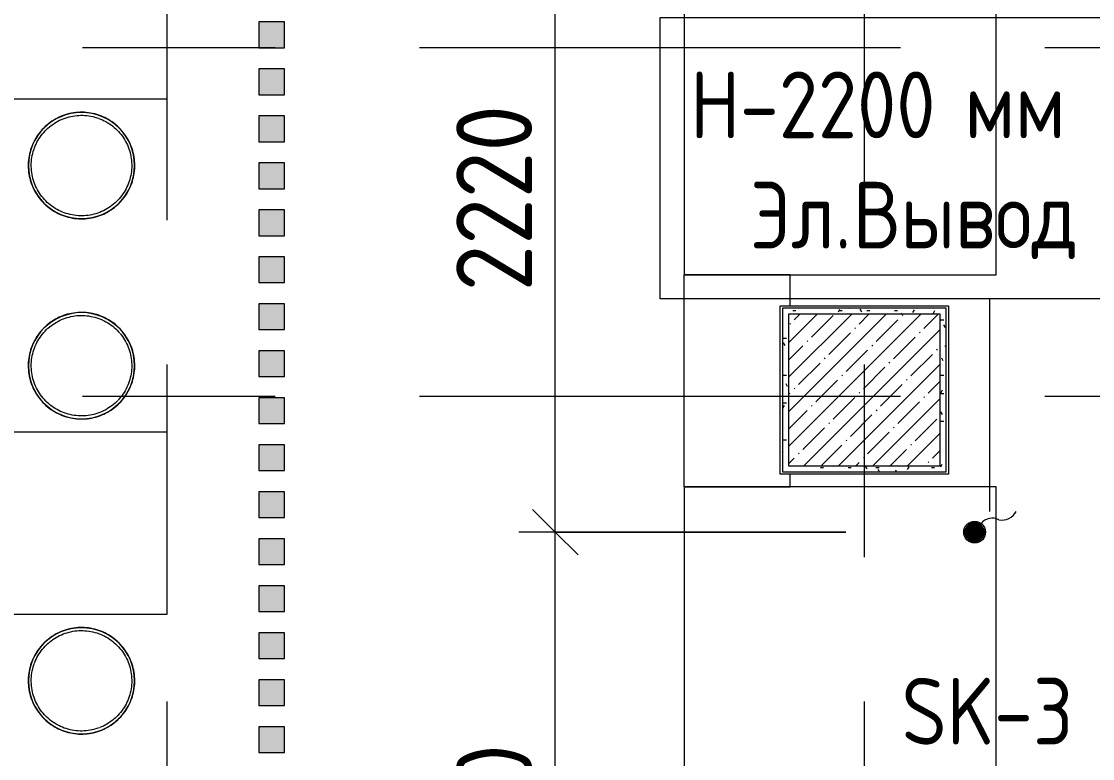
# Model space of a CAD drawing. Header units: millimetres. Extents: x 35881 to 234190, y -8553 to 29063.
# Drawn here: x 51679 to 55213, y 15804 to 18236 of the extents above; entities that cross this region are included whole.
import ezdxf

# ---------------------------------------------------------------- set-up
doc = ezdxf.new("R2010")
doc.units = ezdxf.units.MM
doc.linetypes.add('Осевая', pattern=[3175, 635, -476.25, 1587.5, -476.25])
for name, color, linetype, lineweight in [('A-ANNO-DIMS', 7, 'Continuous', 9), ('A-ANNO-DIMS-100', 7, 'Continuous', 9), ('A-DETL-GENF', 7, 'Continuous', 9), ('E-ELEC-FIXT-IDEN', 7, 'Continuous', 9), ('I-WALL', 7, 'Continuous', 9), ('S-COLS', 7, 'Continuous', 9), ('Оси-2', 7, 'Осевая', 9), ('Электрические приборы', 7, 'Continuous', 9)]:
    doc.layers.add(name, color=color, linetype=linetype, lineweight=lineweight)
doc.layers.add('A-WALL-FNSH-1', color=7, linetype='Continuous', lineweight=9, true_color=0x3c3c3c)
doc.layers.add('I-FURN-1', color=7, linetype='Continuous', lineweight=9, true_color=0xf0f0f0)
doc.styles.add('GOST Common', font='GOST_Common.ttf', dxfattribs={"width": 0.9, "height": 220})
doc.styles.add('ISOCPEUR', font='isocpeur.ttf', dxfattribs={"width": 0.9, "height": 250})
doc.dimstyles.new('ISO-2_5_0_9К_БОЛЬШОЙ', dxfattribs={"dimscale": 304.8, "dimtxt": 248.995294, "dimasz": 0.492126, "dimexe": 0.393701, "dimexo": 0.984252, "dimgap": 0, "dimtad": 1, "dimdec": 0, "dimrnd": 10, "dimzin": 0, "dimdsep": 46, "dimtxsty": 'ISOCPEUR', "dimblk1": 'OBLIQUE', "dimblk2": 'OBLIQUE', "dimsah": 1, "dimcen": 0.09, "dimdle": 0.393701, "dimazin": 0, "dimtfac": 1, "dimtdec": 4, "dimtix": 1, "dimtmove": 0, "dimatfit": 3, "dimfxl": 1, "dimtvp": 1, "dimtolj": 1, "dimtzin": 0, "dimarcsym": 2})
pattern_1 = [(0, (0, 0), (121.92, 30.48), [10.058, -81.382, 10.058, -81.382, -487.68]), (0, (0, 0), (121.92, 30.48), [-182.88, 10.058, -172.822, 10.058, -81.382, -213.36]), (0, (0, 0), (121.92, 30.48), [-457.2, 10.058, -50.902, 10.058, -142.342]), (120, (45.72, 15.24), (-87.356454, 90.345817), [10.058, -81.382, 10.058, -81.382, -487.68]), (120, (45.72, 15.24), (-87.356454, 90.345817), [-182.88, 10.058, -172.822, 10.058, -81.382, -213.36]), (120, (45.72, 15.24), (-87.356454, 90.345817), [-457.2, 10.058, -50.902, 10.058, -142.342]), (240, (60.96, 76.2), (-34.563546, -120.825817), [10.058, -81.382, 10.058, -81.382, -487.68]), (240, (60.96, 76.2), (-34.563546, -120.825817), [-182.88, 10.058, -172.822, 10.058, -81.382, -213.36]), (240, (60.96, 76.2), (-34.563546, -120.825817), [-457.2, 10.058, -50.902, 10.058, -142.342])]

# ---------------------------------------------------------------- blocks, each defined once
blk = doc.blocks.new('BSC_Колонна _Прямоугольная - 500х500-V28-План размещения напольных электротехнических лючков и розеток 1 этажа в осях 12-23')
at = {"layer": 'S-COLS'}
h = blk.add_hatch(dxfattribs=at)
h.set_pattern_fill('FP_41', color=256, style=0, pattern_type=2)
h.set_pattern_definition([(45, (-54460, -17020), (-57.02463, 57.02463), []), (45, (-54402.975, -17020), (-57.02463, 57.02463), [100.806, -20.161, 3.353, -16.808])])
h.paths.add_polyline_path([(-250, -250), (250, -250), (250, 250), (-250, 250)])
for p, q in [((250, 250), (-250, 250)), ((-250, 250), (-250, -250)), ((250, -250), (250, 250)), ((-250, -250), (250, -250))]:
    blk.add_line(p, q, dxfattribs=at)
blk = doc.blocks.new('Стол базовый прямоугольный - 1_216п-25420479-План размещения напольных электротехнических лючков и розеток 1 этажа в осях 12-23')
at = {"layer": 'I-FURN-1'}
for p, q in [((750, 300), (-750, 300)), ((-750, 300), (-750, -300)), ((750, -300), (750, 300)), ((-750, -300), (750, -300))]:
    blk.add_line(p, q, dxfattribs=at)
blk = doc.blocks.new('Stool _3_ - Aluminium Stool-25469124-План размещения напольных электротехнических лючков и розеток 1 этажа в осях 12-23')
at = {"layer": 'I-FURN-1'}
blk.add_line((41.1, -160.6), (34.7, -162.1), dxfattribs=at)
at = {"layer": 'I-FURN-1', "flags": 128}
for points in [[(175.8, 0), (175.7, 7), (175.2, 14), (174.5, 21), (173.6, 28), (172.3, 34.9), (170.8, 41.8), (169, 48.6), (166.9, 55.3), (164.5, 61.9), (161.9, 68.5), (159.1, 74.9), (155.9, 81.2), (152.6, 87.4), (148.9, 93.4), (145.1, 99.3), (141, 105), (136.7, 110.5), (132.2, 115.9), (127.4, 121.1), (122.5, 126.1), (117.3, 130.9), (112, 135.5), (106.5, 139.9), (100.8, 144), (95, 147.9), (89, 151.6), (82.9, 155), (76.6, 158.2), (70.2, 161.2), (63.7, 163.9), (57.1, 166.3), (50.4, 168.4), (43.6, 170.3), (36.8, 171.9), (29.9, 173.2), (22.9, 174.3), (15.9, 175.1), (8.9, 175.6), (1.9, 175.8), (-5.1, 175.7), (-12.2, 175.4), (-19.2, 174.8), (-26.1, 173.8), (-33.1, 172.7), (-39.9, 171.2), (-46.8, 169.5), (-53.5, 167.5), (-60.1, 165.2), (-66.7, 162.6), (-73.2, 159.9), (-79.5, 156.8), (-85.7, 153.5), (-91.8, 149.9), (-97.7, 146.2), (-103.5, 142.1), (-109.1, 137.9), (-114.5, 133.4), (-119.7, 128.7), (-124.8, 123.8), (-129.6, 118.7), (-134.3, 113.5), (-138.7, 108), (-142.9, 102.4), (-146.9, 96.6), (-150.6, 90.6), (-154.1, 84.5), (-157.4, 78.3), (-160.4, 71.9), (-163.2, 65.5), (-165.6, 58.9), (-167.9, 52.2), (-169.8, 45.5), (-171.5, 38.6), (-172.9, 31.7), (-174, 24.8), (-174.9, 17.8), (-175.5, 10.8), (-175.8, 3.8), (-175.8, 0)], [(-155.2, 58.4), (-152.7, 64.6), (-150, 70.6), (-147.1, 76.6), (-143.9, 82.4), (-140.5, 88.1), (-136.8, 93.6), (-133, 99), (-128.9, 104.3), (-124.6, 109.3), (-120.2, 114.2), (-115.5, 118.9), (-110.7, 123.5), (-105.6, 127.8), (-100.4, 131.9), (-95.1, 135.8), (-89.6, 139.5), (-83.9, 143)], [(-83.9, 143), (-78.1, 146.2), (-72.2, 149.2), (-66.2, 152), (-60.1, 154.5), (-53.9, 156.8), (-47.5, 158.8), (-41.1, 160.6), (-34.7, 162.1), (-28.2, 163.4), (-21.6, 164.4), (-15.3, 165.1)], [(-15, 165.1), (-8.4, 165.6), (-1.8, 165.8), (4.8, 165.7), (11.5, 165.4), (18.1, 164.8), (24.6, 164), (31.2, 162.8), (37.7, 161.5), (44.1, 159.8), (50.5, 157.9), (56.7, 155.8)], [(57.5, 155.5), (62.9, 153.4), (69, 150.8), (75, 147.9), (80.8, 144.8), (86.5, 141.4), (92.1, 137.8), (97.6, 134)], [(97.6, 134), (102.9, 130), (108, 125.8), (112.9, 121.4), (117.7, 116.8), (122.3, 112), (126.6, 107), (130.8, 101.9), (134.8, 96.5), (138.5, 91.1), (142.1, 85.5), (145.4, 79.7), (148.4, 73.8), (151.3, 67.8), (153.9, 61.7), (156.2, 55.5), (158.3, 49.2), (160.2, 42.9), (161.7, 36.4), (163.1, 29.9), (164.1, 23.4), (164.8, 17.6)], [(-165.8, 0), (-165.7, 6.6), (-165.3, 13.2), (-164.6, 19.8), (-163.7, 26.4), (-162.5, 32.9), (-161, 39.4), (-159.3, 45.8), (-157.4, 52.2), (-155.5, 57.4)], [(-175.8, 0), (-175.7, -7), (-175.2, -14), (-174.5, -21), (-173.6, -28), (-172.3, -34.9), (-170.8, -41.8), (-169, -48.6), (-166.9, -55.3), (-164.5, -61.9), (-161.9, -68.5), (-159.1, -74.9), (-155.9, -81.2), (-152.6, -87.4), (-148.9, -93.4), (-145.1, -99.3), (-141, -105), (-136.7, -110.5), (-132.2, -115.9), (-127.4, -121.1), (-122.5, -126.1), (-117.3, -130.9), (-112, -135.5), (-106.5, -139.9), (-100.8, -144), (-95, -147.9), (-89, -151.6), (-82.9, -155), (-76.6, -158.2), (-70.2, -161.2), (-63.7, -163.9), (-57.1, -166.3), (-50.4, -168.4), (-43.6, -170.3), (-36.8, -171.9), (-29.9, -173.2), (-22.9, -174.3), (-15.9, -175.1), (-8.9, -175.6), (-1.9, -175.8), (5.1, -175.7), (12.2, -175.4), (19.2, -174.8), (26.1, -173.8), (33.1, -172.7), (39.9, -171.2), (46.8, -169.5), (53.5, -167.5), (60.1, -165.2), (66.7, -162.6), (73.2, -159.9), (79.5, -156.8), (85.7, -153.5), (91.8, -149.9), (97.7, -146.2), (103.5, -142.1), (109.1, -137.9), (114.5, -133.4), (119.7, -128.7), (124.8, -123.8), (129.6, -118.7), (134.3, -113.5), (138.7, -108), (142.9, -102.4), (146.9, -96.6), (150.6, -90.6), (154.1, -84.5), (157.4, -78.3), (160.4, -71.9), (163.2, -65.5), (165.6, -58.9), (167.9, -52.2), (169.8, -45.5), (171.5, -38.6), (172.9, -31.7), (174, -24.8), (174.9, -17.8), (175.5, -10.8), (175.8, -3.8), (175.8, 0)], [(-163.1, -29.9), (-164.1, -23.4), (-164.9, -16.8), (-165.5, -10.2), (-165.8, -3.6), (-165.8, 0)], [(165.8, 0), (165.7, -6.6), (165.3, -13.2), (164.6, -19.8), (163.7, -26.4), (162.5, -32.9), (161, -39.4), (159.3, -45.8), (157.4, -52.2), (155.2, -58.4), (152.7, -64.6), (150, -70.6), (147.1, -76.6), (143.9, -82.4), (140.5, -88.1), (136.8, -93.6), (133, -99), (128.9, -104.3), (124.6, -109.3), (120.2, -114.2), (115.5, -118.9), (110.7, -123.5), (105.6, -127.8), (100.4, -131.9), (95.1, -135.8), (89.6, -139.5), (83.9, -143), (78.1, -146.2), (72.2, -149.2), (66.2, -152), (60.1, -154.5)], [(164.9, 16.8), (165.5, 10.2), (165.8, 3.6), (165.8, 0)], [(33.7, -162.3), (28.2, -163.4), (21.6, -164.4), (15, -165.1), (8.4, -165.6), (1.8, -165.8), (-4.8, -165.7), (-11.5, -165.4), (-18.1, -164.8), (-24.6, -164), (-31.2, -162.8), (-37.7, -161.5), (-44.1, -159.8), (-50.5, -157.9), (-56.7, -155.8), (-62.9, -153.4), (-69, -150.8), (-75, -147.9), (-80.8, -144.8), (-86.5, -141.4), (-92.1, -137.8), (-97.6, -134), (-102.9, -130), (-108, -125.8), (-112.9, -121.4), (-117.7, -116.8), (-122.3, -112), (-126.6, -107), (-130.8, -101.9), (-134.8, -96.5), (-138.5, -91.1), (-142.1, -85.5), (-145.4, -79.7), (-148.4, -73.8), (-151.3, -67.8), (-153.9, -61.7), (-156.2, -55.5), (-158.3, -49.2), (-160.2, -42.9), (-161.7, -36.4), (-162.9, -30.6)], [(59.6, -154.7), (53.9, -156.8), (47.5, -158.8), (41.7, -160.4)]]:
    blk.add_lwpolyline(points, dxfattribs=at)
at = {"layer": 'I-FURN-1'}
for start, end in [(0, 180), (360, 180), (180, 0), (180, 360)]:
    blk.add_arc((0, 0), 175, start, end, dxfattribs=at)
blk = doc.blocks.new('Stool _3_ - Aluminium Stool-25468964-План размещения напольных электротехнических лючков и розеток 1 этажа в осях 12-23')
at = {"layer": 'I-FURN-1'}
blk.add_line((-1.2, 165.8), (3.8, 165.7), dxfattribs=at)
at = {"layer": 'I-FURN-1', "flags": 128}
for points in [[(175.8, 0), (175.7, 7), (175.2, 14), (174.5, 21), (173.6, 28), (172.3, 34.9), (170.8, 41.8), (169, 48.6), (166.9, 55.3), (164.5, 61.9), (161.9, 68.5), (159.1, 74.9), (155.9, 81.2), (152.6, 87.4), (148.9, 93.4), (145.1, 99.3), (141, 105), (136.7, 110.5), (132.2, 115.9), (127.4, 121.1), (122.5, 126.1), (117.3, 130.9), (112, 135.5), (106.5, 139.9), (100.8, 144), (95, 147.9), (89, 151.6), (82.9, 155), (76.6, 158.2), (70.2, 161.2), (63.7, 163.9), (57.1, 166.3), (50.4, 168.4), (43.6, 170.3), (36.8, 171.9), (29.9, 173.2), (22.9, 174.3), (15.9, 175.1), (8.9, 175.6), (1.9, 175.8), (-5.1, 175.7), (-12.2, 175.4), (-19.2, 174.8), (-26.1, 173.8), (-33.1, 172.7), (-39.9, 171.2), (-46.8, 169.5), (-53.5, 167.5), (-60.1, 165.2), (-66.7, 162.6), (-73.2, 159.9), (-79.5, 156.8), (-85.7, 153.5), (-91.8, 149.9), (-97.7, 146.2), (-103.5, 142.1), (-109.1, 137.9), (-114.5, 133.4), (-119.7, 128.7), (-124.8, 123.8), (-129.6, 118.7), (-134.3, 113.5), (-138.7, 108), (-142.9, 102.4), (-146.9, 96.6), (-150.6, 90.6), (-154.1, 84.5), (-157.4, 78.3), (-160.4, 71.9), (-163.2, 65.5), (-165.6, 58.9), (-167.9, 52.2), (-169.8, 45.5), (-171.5, 38.6), (-172.9, 31.7), (-174, 24.8), (-174.9, 17.8), (-175.5, 10.8), (-175.8, 3.8), (-175.8, 0)], [(-105.6, 127.8), (-100.4, 131.9), (-95.1, 135.8), (-89.6, 139.5), (-83.9, 143), (-78.1, 146.2), (-72.2, 149.2), (-66.2, 152), (-60.1, 154.5)], [(-59.6, 154.7), (-53.9, 156.8), (-47.5, 158.8), (-41.1, 160.6), (-34.7, 162.1), (-28.2, 163.4), (-21.6, 164.4), (-15, 165.1), (-8.4, 165.6), (-1.8, 165.8)], [(4.8, 165.7), (11.5, 165.4), (18.1, 164.8), (24.6, 164), (31.2, 162.8), (37.7, 161.5), (44.1, 159.8), (50.5, 157.9), (56.7, 155.8), (62.9, 153.4), (69, 150.8)], [(69.3, 150.6), (75, 147.9), (80.8, 144.8), (86.5, 141.4), (92.1, 137.8), (97.6, 134), (102.9, 130), (108, 125.8), (112.9, 121.4), (117.7, 116.8), (122.3, 112), (126.6, 107)], [(-162.3, 33.7), (-161, 39.4), (-159.3, 45.8), (-157.4, 52.2), (-155.2, 58.4), (-152.7, 64.6), (-150, 70.6), (-147.1, 76.6), (-143.9, 82.4), (-140.5, 88.1), (-136.8, 93.6), (-133, 99), (-128.9, 104.3), (-124.6, 109.3), (-120.2, 114.2), (-115.5, 118.9), (-110.7, 123.5), (-105.9, 127.5)], [(127.5, 106), (130.8, 101.9), (134.8, 96.5), (138.5, 91.1), (142.1, 85.5), (145.4, 79.7), (148.4, 73.8), (151.3, 67.8), (153.9, 61.7), (156.2, 55.5), (158.3, 49.2), (160.2, 42.9), (161.7, 36.4), (163.1, 29.9), (164.1, 23.4), (164.9, 16.8), (165.5, 10.2), (165.8, 3.6), (165.8, 0)], [(-175.8, 0), (-175.7, -7), (-175.2, -14), (-174.5, -21), (-173.6, -28), (-172.3, -34.9), (-170.8, -41.8), (-169, -48.6), (-166.9, -55.3), (-164.5, -61.9), (-161.9, -68.5), (-159.1, -74.9), (-155.9, -81.2), (-152.6, -87.4), (-148.9, -93.4), (-145.1, -99.3), (-141, -105), (-136.7, -110.5), (-132.2, -115.9), (-127.4, -121.1), (-122.5, -126.1), (-117.3, -130.9), (-112, -135.5), (-106.5, -139.9), (-100.8, -144), (-95, -147.9), (-89, -151.6), (-82.9, -155), (-76.6, -158.2), (-70.2, -161.2), (-63.7, -163.9), (-57.1, -166.3), (-50.4, -168.4), (-43.6, -170.3), (-36.8, -171.9), (-29.9, -173.2), (-22.9, -174.3), (-15.9, -175.1), (-8.9, -175.6), (-1.9, -175.8), (5.1, -175.7), (12.2, -175.4), (19.2, -174.8), (26.1, -173.8), (33.1, -172.7), (39.9, -171.2), (46.8, -169.5), (53.5, -167.5), (60.1, -165.2), (66.7, -162.6), (73.2, -159.9), (79.5, -156.8), (85.7, -153.5), (91.8, -149.9), (97.7, -146.2), (103.5, -142.1), (109.1, -137.9), (114.5, -133.4), (119.7, -128.7), (124.8, -123.8), (129.6, -118.7), (134.3, -113.5), (138.7, -108), (142.9, -102.4), (146.9, -96.6), (150.6, -90.6), (154.1, -84.5), (157.4, -78.3), (160.4, -71.9), (163.2, -65.5), (165.6, -58.9), (167.9, -52.2), (169.8, -45.5), (171.5, -38.6), (172.9, -31.7), (174, -24.8), (174.9, -17.8), (175.5, -10.8), (175.8, -3.8), (175.8, 0)], [(-165.8, 0), (-165.7, 6.6), (-165.3, 13.2), (-164.6, 19.8), (-163.7, 26.4), (-162.5, 32.9)], [(-44.1, -159.8), (-50.5, -157.9), (-56.7, -155.8), (-62.9, -153.4), (-69, -150.8), (-75, -147.9), (-80.8, -144.8), (-86.5, -141.4), (-92.1, -137.8), (-97.6, -134), (-102.9, -130), (-108, -125.8), (-112.9, -121.4), (-117.7, -116.8), (-122.3, -112), (-126.6, -107), (-130.8, -101.9), (-134.8, -96.5), (-138.5, -91.1), (-142.1, -85.5), (-145.4, -79.7), (-148.4, -73.8), (-151.3, -67.8), (-153.9, -61.7), (-156.2, -55.5), (-158.3, -49.2), (-160.2, -42.9), (-161.7, -36.4), (-163.1, -29.9), (-164.1, -23.4), (-164.9, -16.8), (-165.5, -10.2), (-165.8, -3.6), (-165.8, 0)], [(165.8, 0), (165.7, -6.6), (165.3, -13.2), (164.6, -19.8), (163.7, -26.4), (162.5, -32.9), (161, -39.4), (159.3, -45.8), (157.4, -52.2), (155.2, -58.4), (152.7, -64.6), (150, -70.6), (147.1, -76.6), (143.9, -82.4), (140.5, -88.1), (136.8, -93.6), (133, -99), (128.9, -104.3), (124.6, -109.3), (121, -113.4)], [(119.9, -114.5), (115.5, -118.9), (110.7, -123.5), (105.6, -127.8), (100.4, -131.9), (95.1, -135.8), (89.6, -139.5), (85, -142.3)], [(83.9, -143), (78.1, -146.2), (72.2, -149.2), (66.2, -152), (60.1, -154.5), (53.9, -156.8), (47.5, -158.8), (41.1, -160.6), (34.7, -162.1), (28.2, -163.4), (21.6, -164.4), (15, -165.1), (8.4, -165.6), (1.8, -165.8), (-4.8, -165.7), (-11.5, -165.4), (-18.1, -164.8), (-24.6, -164), (-31.2, -162.8), (-37.7, -161.5), (-44.1, -159.8)]]:
    blk.add_lwpolyline(points, dxfattribs=at)
at = {"layer": 'I-FURN-1'}
for start, end in [(360, 180), (0, 180), (180, 0), (180, 360)]:
    blk.add_arc((0, 0), 175, start, end, dxfattribs=at)
blk = doc.blocks.new('Stool _3_ - Aluminium Stool-V122-План размещения напольных электротехнических лючков и розеток 1 этажа в осях 12-23')
at = {"layer": 'I-FURN-1', "flags": 128}
for points in [[(175.8, 0), (175.7, 7), (175.2, 14), (174.5, 21), (173.6, 28), (172.3, 34.9), (170.8, 41.8), (169, 48.6), (166.9, 55.3), (164.5, 61.9), (161.9, 68.5), (159.1, 74.9), (155.9, 81.2), (152.6, 87.4), (148.9, 93.4), (145.1, 99.3), (141, 105), (136.7, 110.5), (132.2, 115.9), (127.4, 121.1), (122.5, 126.1), (117.3, 130.9), (112, 135.5), (106.5, 139.9), (100.8, 144), (95, 147.9), (89, 151.6), (82.9, 155), (76.6, 158.2), (70.2, 161.2), (63.7, 163.9), (57.1, 166.3), (50.4, 168.4), (43.6, 170.3), (36.8, 171.9), (29.9, 173.2), (22.9, 174.3), (15.9, 175.1), (8.9, 175.6), (1.9, 175.8), (-5.1, 175.7), (-12.2, 175.4), (-19.2, 174.8), (-26.1, 173.8), (-33.1, 172.7), (-39.9, 171.2), (-46.8, 169.5), (-53.5, 167.5), (-60.1, 165.2), (-66.7, 162.6), (-73.2, 159.9), (-79.5, 156.8), (-85.7, 153.5), (-91.8, 149.9), (-97.7, 146.2), (-103.5, 142.1), (-109.1, 137.9), (-114.5, 133.4), (-119.7, 128.7), (-124.8, 123.8), (-129.6, 118.7), (-134.3, 113.5), (-138.7, 108), (-142.9, 102.4), (-146.9, 96.6), (-150.6, 90.6), (-154.1, 84.5), (-157.4, 78.3), (-160.4, 71.9), (-163.2, 65.5), (-165.6, 58.9), (-167.9, 52.2), (-169.8, 45.5), (-171.5, 38.6), (-172.9, 31.7), (-174, 24.8), (-174.9, 17.8), (-175.5, 10.8), (-175.8, 3.8), (-175.8, 0)], [(-155.2, 58.4), (-152.7, 64.6), (-150, 70.6), (-147.1, 76.6), (-143.9, 82.4), (-140.5, 88.1), (-136.8, 93.6), (-133, 99), (-128.9, 104.3), (-124.6, 109.3), (-120.2, 114.2), (-115.5, 118.9), (-110.7, 123.5), (-105.6, 127.8), (-100.4, 131.9), (-95.1, 135.8), (-89.6, 139.5), (-83.9, 143)], [(-83.9, 143), (-78.1, 146.2), (-72.2, 149.2), (-66.2, 152), (-60.1, 154.5), (-53.9, 156.8), (-47.5, 158.8), (-41.1, 160.6), (-34.7, 162.1), (-28.2, 163.4), (-21.6, 164.4), (-15.3, 165.1)], [(-15, 165.1), (-8.4, 165.6), (-1.8, 165.8), (4.8, 165.7), (11.5, 165.4), (18.1, 164.8), (24.6, 164), (31.2, 162.8), (37.7, 161.5), (44.1, 159.8), (50.5, 157.9), (56.7, 155.8)], [(57.5, 155.5), (62.9, 153.4), (69, 150.8), (75, 147.9), (80.8, 144.8), (86.5, 141.4), (92.1, 137.8), (97.6, 134)], [(97.6, 134), (102.9, 130), (108, 125.8), (112.9, 121.4), (117.7, 116.8), (122.3, 112), (126.6, 107), (130.8, 101.9), (134.8, 96.5), (138.5, 91.1), (142.1, 85.5), (145.4, 79.7), (148.4, 73.8), (151.3, 67.8), (153.9, 61.7), (156.2, 55.5), (158.3, 49.2), (160.2, 42.9), (161.7, 36.4), (163.1, 29.9), (164.1, 23.4), (164.8, 17.6)], [(-165.8, 0), (-165.7, 6.6), (-165.3, 13.2), (-164.6, 19.8), (-163.7, 26.4), (-162.5, 32.9), (-161, 39.4), (-159.3, 45.8), (-157.4, 52.2), (-155.5, 57.4)], [(-175.8, 0), (-175.7, -7), (-175.2, -14), (-174.5, -21), (-173.6, -28), (-172.3, -34.9), (-170.8, -41.8), (-169, -48.6), (-166.9, -55.3), (-164.5, -61.9), (-161.9, -68.5), (-159.1, -74.9), (-155.9, -81.2), (-152.6, -87.4), (-148.9, -93.4), (-145.1, -99.3), (-141, -105), (-136.7, -110.5), (-132.2, -115.9), (-127.4, -121.1), (-122.5, -126.1), (-117.3, -130.9), (-112, -135.5), (-106.5, -139.9), (-100.8, -144), (-95, -147.9), (-89, -151.6), (-82.9, -155), (-76.6, -158.2), (-70.2, -161.2), (-63.7, -163.9), (-57.1, -166.3), (-50.4, -168.4), (-43.6, -170.3), (-36.8, -171.9), (-29.9, -173.2), (-22.9, -174.3), (-15.9, -175.1), (-8.9, -175.6), (-1.9, -175.8), (5.1, -175.7), (12.2, -175.4), (19.2, -174.8), (26.1, -173.8), (33.1, -172.7), (39.9, -171.2), (46.8, -169.5), (53.5, -167.5), (60.1, -165.2), (66.7, -162.6), (73.2, -159.9), (79.5, -156.8), (85.7, -153.5), (91.8, -149.9), (97.7, -146.2), (103.5, -142.1), (109.1, -137.9), (114.5, -133.4), (119.7, -128.7), (124.8, -123.8), (129.6, -118.7), (134.3, -113.5), (138.7, -108), (142.9, -102.4), (146.9, -96.6), (150.6, -90.6), (154.1, -84.5), (157.4, -78.3), (160.4, -71.9), (163.2, -65.5), (165.6, -58.9), (167.9, -52.2), (169.8, -45.5), (171.5, -38.6), (172.9, -31.7), (174, -24.8), (174.9, -17.8), (175.5, -10.8), (175.8, -3.8), (175.8, 0)], [(-163.1, -29.9), (-164.1, -23.4), (-164.9, -16.8), (-165.5, -10.2), (-165.8, -3.6), (-165.8, 0)], [(165.8, 0), (165.7, -6.6), (165.3, -13.2), (164.6, -19.8), (163.7, -26.4), (162.5, -32.9), (161, -39.4), (159.3, -45.8), (157.4, -52.2), (155.2, -58.4), (152.7, -64.6), (150, -70.6), (147.1, -76.6), (143.9, -82.4), (140.5, -88.1), (136.8, -93.6), (133, -99), (128.9, -104.3), (124.6, -109.3), (120.2, -114.2), (115.5, -118.9), (110.7, -123.5), (105.6, -127.8), (100.4, -131.9), (95.1, -135.8), (89.6, -139.5), (83.9, -143), (78.1, -146.2), (72.2, -149.2), (66.2, -152), (60.1, -154.5)], [(164.9, 16.8), (165.5, 10.2), (165.8, 3.6), (165.8, 0)], [(33.7, -162.3), (28.2, -163.4), (21.6, -164.4), (15, -165.1), (8.4, -165.6), (1.8, -165.8), (-4.8, -165.7), (-11.5, -165.4), (-18.1, -164.8), (-24.6, -164), (-31.2, -162.8), (-37.7, -161.5), (-44.1, -159.8), (-50.5, -157.9), (-56.7, -155.8), (-62.9, -153.4), (-69, -150.8), (-75, -147.9), (-80.8, -144.8), (-86.5, -141.4), (-92.1, -137.8), (-97.6, -134), (-102.9, -130), (-108, -125.8), (-112.9, -121.4), (-117.7, -116.8), (-122.3, -112), (-126.6, -107), (-130.8, -101.9), (-134.8, -96.5), (-138.5, -91.1), (-142.1, -85.5), (-145.4, -79.7), (-148.4, -73.8), (-151.3, -67.8), (-153.9, -61.7), (-156.2, -55.5), (-158.3, -49.2), (-160.2, -42.9), (-161.7, -36.4), (-162.9, -30.6)], [(41.9, -160.4), (41.1, -160.6), (34.7, -162.1)], [(59.6, -154.7), (53.9, -156.8), (47.5, -158.8), (42.9, -160.1)]]:
    blk.add_lwpolyline(points, dxfattribs=at)
at = {"layer": 'I-FURN-1'}
for start, end in [(0, 180), (360, 180), (180, 0), (180, 360)]:
    blk.add_arc((0, 0), 175, start, end, dxfattribs=at)
blk = doc.blocks.new('Стол базовый прямоугольный - 3_42п-25622144-План размещения напольных электротехнических лючков и розеток 1 этажа в осях 12-23')
at = {"layer": 'I-FURN-1'}
for p, q in [((750, 515), (-750, 515)), ((-750, 515), (-750, -472.4)), ((750, -515), (750, 515)), ((-750, -472.4), (-750, -508.2)), ((-750, -508.2), (-750, -515)), ((-750, -515), (750, -515))]:
    blk.add_line(p, q, dxfattribs=at)
blk = doc.blocks.new('Стол базовый прямоугольный - 3_40п-25622478-План размещения напольных электротехнических лючков и розеток 1 этажа в осях 12-23')
at = {"layer": 'I-FURN-1'}
for p, q in [((750, 515), (-750, 515)), ((-750, 515), (-750, -515)), ((750, -515), (750, 515)), ((-750, -515), (750, -515))]:
    blk.add_line(p, q, dxfattribs=at)
blk = doc.blocks.new('Стол базовый прямоугольный - 3_37п-25622340-План размещения напольных электротехнических лючков и розеток 1 этажа в осях 12-23')
at = {"layer": 'I-FURN-1'}
for p, q in [((-248, 175), (-350, 175)), ((-350, 175), (-350, -175)), ((350, 175), (308, 175)), ((350, -175), (350, 175)), ((-350, -175), (350, -175))]:
    blk.add_line(p, q, dxfattribs=at)
blk = doc.blocks.new('Блок Розеток и Выключателей - Блок Розеток и Выключателей_SK3-27368973-План размещения напольных электротехнических лючков и розеток 1 этажа в осях 12-23')
at = {"layer": 'A-DETL-GENF'}
for p, q in [((-12, -68.8), (-12, -131.2)), ((-9.6, -68.8), (-9.6, -131.2)), ((-7.2, -66.4), (-7.2, -133.6)), ((-4.8, -66.4), (-4.8, -133.6)), ((-2.4, -66.4), (-2.4, -133.6)), ((0, -66.4), (0, -133.6)), ((2.4, -66.4), (2.4, -133.6)), ((4.8, -66.4), (4.8, -133.6)), ((7.2, -66.4), (7.2, -133.6)), ((9.6, -68.8), (9.6, -131.2)), ((12, -68.8), (12, -131.2)), ((-33.6, -92.8), (-33.6, -107.2)), ((-31.2, -88), (-31.2, -112)), ((-28.8, -83.2), (-28.8, -116.8)), ((-26.4, -80.8), (-26.4, -119.2)), ((-24, -78.4), (-24, -121.6)), ((-21.6, -76), (-21.6, -124)), ((-19.2, -73.6), (-19.2, -126.4)), ((-16.8, -71.2), (-16.8, -128.8)), ((-14.4, -71.2), (-14.4, -128.8)), ((14.4, -71.2), (14.4, -128.8)), ((16.8, -71.2), (16.8, -128.8)), ((19.2, -73.6), (19.2, -126.4)), ((21.6, -76), (21.6, -124)), ((24, -78.4), (24, -121.6)), ((26.4, -80.8), (26.4, -119.2)), ((28.8, -83.2), (28.8, -116.8)), ((31.2, -88), (31.2, -112)), ((33.6, -92.8), (33.6, -107.2))]:
    blk.add_line(p, q, dxfattribs=at)
blk.add_circle((0, -100), 36, dxfattribs=at)
for centre, radius, start, end in [((-2.1, -158.1), 48.1, 332.5065, 49.9886), ((91.1, -190.4), 51.5, 168.6656, 243.8652)]:
    blk.add_arc(centre, radius, start, end, dxfattribs=at)
blk = doc.blocks.new('DIMBLOCK41-План размещения напольных электротехнических лючков и розеток 1 этажа в осях 12-23')
at = {"layer": 'A-ANNO-DIMS-100', "lineweight": 20}
for p, q in [((53440.4, 16551.1), (53365.4, 16626.1)), ((53440.4, 16551.1), (53515.4, 16476.1)), ((53440.4, 14551.1), (53365.4, 14626.1)), ((53440.4, 14551.1), (53515.4, 14476.1))]:
    blk.add_line(p, q, dxfattribs=at)
at = {"layer": 'A-ANNO-DIMS-100'}
for p, q in [((54398.9, 16551.1), (53320.4, 16551.1)), ((53440.4, 14551.1), (53440.4, 16551.1)), ((53440.4, 16551.1), (54398.9, 16551.1)), ((54398.9, 14551.1), (53320.4, 14551.1)), ((53440.4, 14551.1), (54398.9, 14551.1))]:
    blk.add_line(p, q, dxfattribs=at)
at = {"layer": 'A-ANNO-DIMS-100', "color": 0, "insert": (53113.7, 15235.1), "char_height": 250, "width": 758.478, "attachment_point": 1, "rotation": 90, "line_spacing_factor": 1.149209, "style": 'ISOCPEUR'}
blk.add_mtext('2000', dxfattribs=at)
blk = doc.blocks.new('_Oblique')
at = {"color": 0, "linetype": 'ByBlock', "lineweight": -2}
blk.add_line((-0.5, -0.5), (0.5, 0.5), dxfattribs=at)
blk = doc.blocks.new('DIMBLOCK42-План размещения напольных электротехнических лючков и розеток 1 этажа в осях 12-23')
at = {"layer": 'A-ANNO-DIMS-100', "lineweight": 20}
for p, q in [((53440.4, 18771.2), (53365.4, 18846.2)), ((53440.4, 18771.2), (53515.4, 18696.2)), ((53440.4, 16551.1), (53365.4, 16626.1)), ((53440.4, 16551.1), (53515.4, 16476.1))]:
    blk.add_line(p, q, dxfattribs=at)
at = {"layer": 'A-ANNO-DIMS-100'}
for p, q in [((54398.9, 18771.2), (53320.4, 18771.2)), ((53440.4, 16551.1), (53440.4, 18771.2)), ((53440.4, 18771.2), (54398.9, 18771.2)), ((54398.9, 16551.1), (53320.4, 16551.1)), ((53440.4, 16551.1), (54398.9, 16551.1))]:
    blk.add_line(p, q, dxfattribs=at)
at = {"layer": 'A-ANNO-DIMS-100', "color": 0, "insert": (53113.7, 17345.1), "char_height": 250, "width": 758.478, "attachment_point": 1, "rotation": 90, "line_spacing_factor": 1.149209, "style": 'ISOCPEUR'}
blk.add_mtext('2220', dxfattribs=at)

msp = doc.modelspace()

# ---------------------------------------------------------------- hatches: boundary and pattern name
at = {"layer": 'I-WALL'}
for points in [[(52547.1, 18149), (52547.1, 18234), (52462.1, 18234), (52462.1, 18149)], [(52547.1, 17994), (52547.1, 18079), (52462.1, 18079), (52462.1, 17994)], [(52547.1, 17839), (52547.1, 17924), (52462.1, 17924), (52462.1, 17839)], [(52547.1, 17684), (52547.1, 17769), (52462.1, 17769), (52462.1, 17684)], [(52547.1, 17529), (52547.1, 17614), (52462.1, 17614), (52462.1, 17529)], [(52547.1, 17374), (52547.1, 17459), (52462.1, 17459), (52462.1, 17374)], [(52547.1, 17219), (52547.1, 17304), (52462.1, 17304), (52462.1, 17219)], [(52547.1, 17064), (52547.1, 17149), (52462.1, 17149), (52462.1, 17064)], [(52547.1, 16909), (52547.1, 16994), (52462.1, 16994), (52462.1, 16909)], [(52547.1, 16754), (52547.1, 16839), (52462.1, 16839), (52462.1, 16754)], [(52547.1, 16599), (52547.1, 16684), (52462.1, 16684), (52462.1, 16599)], [(52547.1, 16444), (52547.1, 16529), (52462.1, 16529), (52462.1, 16444)], [(52547.1, 16289), (52547.1, 16374), (52462.1, 16374), (52462.1, 16289)], [(52547.1, 16134), (52547.1, 16219), (52462.1, 16219), (52462.1, 16134)], [(52547.1, 15979), (52547.1, 16064), (52462.1, 16064), (52462.1, 15979)], [(52547.1, 15824), (52547.1, 15909), (52462.1, 15909), (52462.1, 15824)]]:
    msp.add_hatch(color=256, dxfattribs=at).paths.add_polyline_path(points)
h = msp.add_hatch(dxfattribs=at)
h.set_pattern_fill('FP_58', color=256, style=0, pattern_type=2)
h.set_pattern_definition(pattern_1)
h.paths.add_polyline_path([(54710, 17270), (54710, 17290), (54190, 17290), (54190, 17270), (54210, 17270)])
h = msp.add_hatch(dxfattribs=at)
h.set_pattern_fill('FP_58', color=256, style=0, pattern_type=2)
h.set_pattern_definition(pattern_1)
h.paths.add_polyline_path([(54730, 16770), (54730, 17290), (54710, 17290), (54710, 16770)])
h = msp.add_hatch(dxfattribs=at)
h.set_pattern_fill('FP_58', color=256, style=0, pattern_type=2)
h.set_pattern_definition(pattern_1)
h.paths.add_polyline_path([(54210, 16750), (54210, 17270), (54190, 17270), (54190, 16750)])
h = msp.add_hatch(dxfattribs=at)
h.set_pattern_fill('FP_58', color=256, style=0, pattern_type=2)
h.set_pattern_definition(pattern_1)
h.paths.add_polyline_path([(54210, 16750), (54730, 16750), (54730, 16770), (54210, 16770)])

# ---------------------------------------------------------------- linework, layer by layer
at = {"layer": 'A-WALL-FNSH-1'}
for p, q in [((52547.1, 18234), (52462.1, 18234)), ((52462.1, 18234), (52462.1, 18149)), ((52547.1, 18149), (52547.1, 18234)), ((52462.1, 18149), (52547.1, 18149)), ((52547.1, 18079), (52462.1, 18079)), ((52462.1, 18079), (52462.1, 17994)), ((52547.1, 17994), (52547.1, 18079)), ((52462.1, 17994), (52547.1, 17994)), ((52547.1, 17924), (52462.1, 17924)), ((52462.1, 17924), (52462.1, 17839)), ((52547.1, 17839), (52547.1, 17924)), ((52462.1, 17839), (52547.1, 17839)), ((52547.1, 17769), (52462.1, 17769)), ((52462.1, 17769), (52462.1, 17684)), ((52547.1, 17684), (52547.1, 17769)), ((52462.1, 17684), (52547.1, 17684)), ((52547.1, 17614), (52462.1, 17614)), ((52462.1, 17614), (52462.1, 17529)), ((52547.1, 17529), (52547.1, 17614)), ((52462.1, 17529), (52547.1, 17529)), ((52547.1, 17459), (52462.1, 17459)), ((52462.1, 17459), (52462.1, 17374)), ((52547.1, 17374), (52547.1, 17459)), ((52462.1, 17374), (52547.1, 17374)), ((52547.1, 17304), (52462.1, 17304)), ((52462.1, 17304), (52462.1, 17219)), ((52547.1, 17219), (52547.1, 17304)), ((52462.1, 17219), (52547.1, 17219)), ((52547.1, 17149), (52462.1, 17149)), ((52462.1, 17149), (52462.1, 17064)), ((52547.1, 17064), (52547.1, 17149)), ((52462.1, 17064), (52547.1, 17064)), ((52547.1, 16994), (52462.1, 16994)), ((52462.1, 16994), (52462.1, 16909)), ((52547.1, 16909), (52547.1, 16994)), ((52462.1, 16909), (52547.1, 16909)), ((52547.1, 16839), (52462.1, 16839)), ((52462.1, 16839), (52462.1, 16754)), ((52547.1, 16754), (52547.1, 16839)), ((52462.1, 16754), (52547.1, 16754)), ((52547.1, 16684), (52462.1, 16684)), ((52462.1, 16684), (52462.1, 16599)), ((52547.1, 16599), (52547.1, 16684)), ((52462.1, 16599), (52547.1, 16599)), ((52547.1, 16529), (52462.1, 16529)), ((52462.1, 16529), (52462.1, 16444)), ((52547.1, 16444), (52547.1, 16529)), ((52462.1, 16444), (52547.1, 16444)), ((52547.1, 16374), (52462.1, 16374)), ((52462.1, 16374), (52462.1, 16289)), ((52547.1, 16289), (52547.1, 16374)), ((52462.1, 16289), (52547.1, 16289)), ((52547.1, 16219), (52462.1, 16219)), ((52462.1, 16219), (52462.1, 16134)), ((52547.1, 16134), (52547.1, 16219)), ((52462.1, 16134), (52547.1, 16134)), ((52547.1, 16064), (52462.1, 16064)), ((52462.1, 16064), (52462.1, 15979)), ((52547.1, 15979), (52547.1, 16064)), ((52462.1, 15979), (52547.1, 15979)), ((52547.1, 15909), (52462.1, 15909)), ((52462.1, 15909), (52462.1, 15824)), ((52547.1, 15824), (52547.1, 15909)), ((52462.1, 15824), (52547.1, 15824))]:
    msp.add_line(p, q, dxfattribs=at)
at = {"layer": 'E-ELEC-FIXT-IDEN'}
msp.add_line((54874.2, 16619.5), (54874.2, 17320.3), dxfattribs=at)
at = {"layer": 'E-ELEC-FIXT-IDEN', "flags": 128}
msp.add_lwpolyline([(53786, 18248.3), (55962.4, 18248.3), (55962.4, 17320.3), (53786, 17320.3)], close=True, dxfattribs=at)
at = {"layer": 'I-WALL'}
for p, q in [((54182, 17298), (54738, 17298)), ((54182, 16742), (54182, 17298)), ((54730, 17290), (54190, 17290)), ((54190, 17290), (54190, 16750)), ((54730, 16750), (54730, 17290)), ((54738, 17298), (54738, 16742)), ((54738, 16742), (54182, 16742)), ((54190, 16750), (54730, 16750))]:
    msp.add_line(p, q, dxfattribs=at)
at = {"layer": 'Оси-2'}
for p, q in [((52160, 593.7), (52160, 24898.1)), ((54460, 593.7), (54460, 24898.1)), ((39180.8, 18150), (82200, 18150)), ((39180.8, 17000), (82200, 17000))]:
    msp.add_line(p, q, dxfattribs=at)

# ---------------------------------------------------------------- block references
at = {"layer": 'I-FURN-1'}
for name, p, rotation in [('Стол базовый прямоугольный - 3_42п-25622144-План размещения напольных электротехнических лючков и розеток 1 этажа в осях 12-23', (54380.3, 18150), 270.0000000000002), ('Стол базовый прямоугольный - 1_216п-25420479-План размещения напольных электротехнических лючков и розеток 1 этажа в осях 12-23', (51410, 18280.2), 180), ('Стол базовый прямоугольный - 3_37п-25622340-План размещения напольных электротехнических лючков и розеток 1 этажа в осях 12-23', (54040, 17050), 270.0000000000005), ('Стол базовый прямоугольный - 1_216п-25420479-План размещения напольных электротехнических лючков и розеток 1 этажа в осях 12-23', (51410, 16580.2), 180), ('Стол базовый прямоугольный - 3_40п-25622478-План размещения напольных электротехнических лючков и розеток 1 этажа в осях 12-23', (54380.3, 15950), 270.0000000000002)]:
    msp.add_blockref(name, p, dxfattribs=dict(at, rotation=rotation))
for name, p in [('Stool _3_ - Aluminium Stool-25469124-План размещения напольных электротехнических лючков и розеток 1 этажа в осях 12-23', (51877.2, 17760.4)), ('Stool _3_ - Aluminium Stool-25468964-План размещения напольных электротехнических лючков и розеток 1 этажа в осях 12-23', (51877.2, 17100)), ('Stool _3_ - Aluminium Stool-V122-План размещения напольных электротехнических лючков и розеток 1 этажа в осях 12-23', (51877.2, 16060.4))]:
    msp.add_blockref(name, p, dxfattribs=at)
at = {"layer": 'S-COLS'}
msp.add_blockref('BSC_Колонна _Прямоугольная - 500х500-V28-План размещения напольных электротехнических лючков и розеток 1 этажа в осях 12-23', (54460, 17020), dxfattribs=at)
at = {"layer": 'Электрические приборы', "rotation": 89.9999999999999}
msp.add_blockref('Блок Розеток и Выключателей - Блок Розеток и Выключателей_SK3-27368973-План размещения напольных электротехнических лючков и розеток 1 этажа в осях 12-23', (54723.9, 16551.1), dxfattribs=at)

# ---------------------------------------------------------------- texts
at = {"layer": 'E-ELEC-FIXT-IDEN', "char_height": 220, "attachment_point": 1, "style": 'GOST Common'}
for s, insert, width in [('H-2200 ', (53886, 18070.6), 1096.708), ('мм', (54790.9, 18070.6), 375.19), ('Эл', (54082.5, 17706.8), 339.114), ('Вывод', (54421.8, 17706.8), 873.038), ('\\fGOST Common|b0|i0|c204|p34|;\\W.9;.', (54362.3, 17706.8), 72.152), ('SK-3', (54582.6, 16069.9), 699.873)]:
    msp.add_mtext(s, dxfattribs=dict(at, insert=insert, width=width))

# ---------------------------------------------------------------- dimensions: what is measured, and where the dimension line sits
at = {"layer": 'A-ANNO-DIMS'}
for base, p1, p2, override, picture, middle in [((53440.4, 18771.2), (54698.9, 16551.1), (54698.9, 18771.2), {"dimpost": '<>', "dimfxl": 2220.082641}, 'DIMBLOCK42-План размещения напольных электротехнических лючков и розеток 1 этажа в осях 12-23', (53315.4, 17661.2)), ((53440.4, 16551.1), (54698.9, 14551.1), (54698.9, 16551.1), {"dimpost": '<>', "dimfxl": 2000}, 'DIMBLOCK41-План размещения напольных электротехнических лючков и розеток 1 этажа в осях 12-23', (53315.4, 15551.1))]:
    dim = msp.add_linear_dim(base=base, p1=p1, p2=p2, angle=90, dimstyle='ISO-2_5_0_9К_БОЛЬШОЙ', override=override, dxfattribs=at)
    dim.commit()
    dim.dimension.update_dxf_attribs({"geometry": picture, "text_midpoint": middle})

doc.saveas('drawing.dxf')
